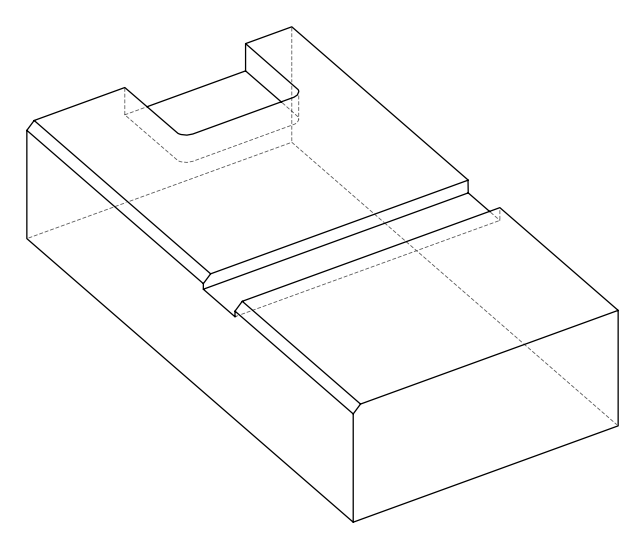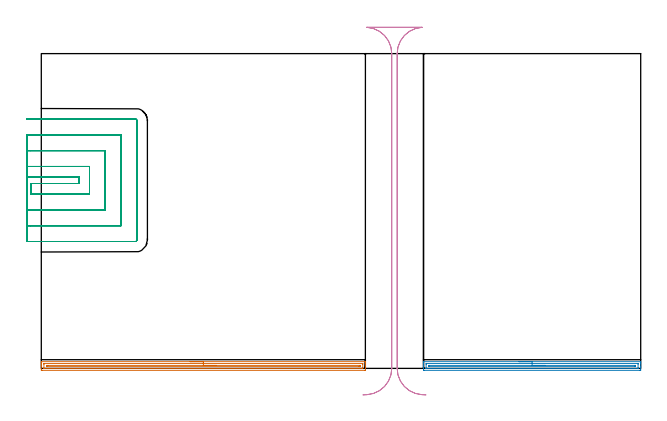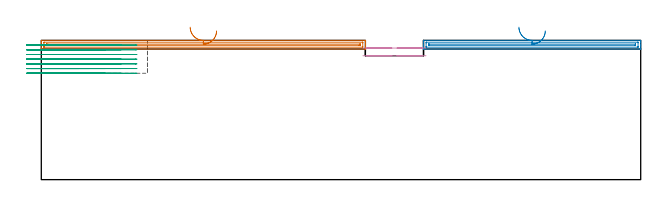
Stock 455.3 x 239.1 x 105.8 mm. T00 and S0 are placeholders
(PLAN: 4 operations, 2 tool changes, 29.7 min)
(1 AREA_MILL | FG_CHAMFER_SURFACE | UGT0205_001 | 6.08 min | 5445 mm3)
(2 AREA_MILL_1 | FG_CHAMFER_SURFACE_1 | UGT0205_001 | 4.13 min | 3692 mm3)
(3 MILL_SLOT | SLOT_PARTIAL_RECTANGULAR | UGT0201_008 | Follow Part, ap 4, ae 75% | 16.89 min | 218784 mm3)
(4 MILL_RECTANGULAR_SLOT | SLOT_RECTANGULAR | UGT0201_019 | Follow Part, ap 10, ae 75% | 2.62 min | 123421 mm3)
(TOOL UGT0205_001 | Chamfer Mill 20 x 3 x 45 deg. | D20 FL50 Z2)
(TOOL UGT0201_008 | End Mill 16 mm | D16 FL32 Z4)
(TOOL UGT0201_019 | End mill 40 mm | D40 FL63 Z6)
(OP 1 AREA_MILL)
G17 G21 G94 G90
T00 M6
G54
G17 G0 G90 X113.1 Y5.1 S1061 M3
G43 Z115.8 H0
G94 G1 X113.138 Z114.928 F250.
X113.252 Z114.063
X113.441 Z113.212
X113.703 Z112.38
X114.037 Z111.574
X114.44 Z110.8
X114.908 Z110.064
X115.44 Z109.372
X116.029 Z108.729
X116.672 Z108.139
X117.364 Z107.608
X118.1 Z107.14
X118.874 Z106.737
X119.68 Z106.403
X120.512 Z106.141
X121.363 Z105.952
X122.228 Z105.838
X123.1 Z105.8
X246.02
X246.19 Y5.097 Z105.788
X246.193 Y5.033 Z105.725
X246.2 Y4.602 Z105.302
Y4.305 Z105.005
Y3.587 Z104.282
Y2.334 Z103.031
Y0.906 Z101.602
Y0.28 Z100.976
Y-0.613 Z100.083
X246.198 Y-0.88 Z99.816
X246.193 Y-1.491 Z99.206
X246.187 Y-1.494 Z99.204
X245.573 Y-1.5 Z99.2
X0.627
X0.013 Y-1.494 Z99.203
X0.007 Y-1.492 Z99.206
X0. Y-0.88 Z99.816
Y1.8 Z102.495
Y3.228 Z103.924
Y3.587 Z104.282
Y4.305 Z105.005
Y4.602 Z105.302
X0.007 Y5.033 Z105.725
X0.01 Y5.097 Z105.788
X0.18 Y5.1 Z105.8
X123.1
Y3.686 Z104.386
X243.884 Y3.685 Z104.385
X244.082 Y3.68 Z104.38
X244.191 Y3.676 Z104.376
X244.195 Y3.646 Z104.346
X244.198 Y3.587 Z104.287
X244.2 Y3.173 Z103.873
X244.199 Y0.494 Z101.194
X244.19 Y0.013 Z100.713
X244.172 Y-0.079 Z100.621
X243.983 Y-0.084 Z100.616
X243.884 Y-0.085 Z100.615
X2.316
X2.118 Y-0.081 Z100.62
X2.009 Y-0.076 Z100.624
X2.005 Y-0.046 Z100.654
X2.002 Y0.013 Z100.713
X2. Y0.427 Z101.127
X2.001 Y3.106 Z103.806
X2.01 Y3.587 Z104.287
X2.028 Y3.679 Z104.379
X2.217 Y3.684 Z104.384
X2.316 Y3.685 Z104.385
X123.1 Y3.686 Z104.386
Y2.271 Z102.971
X241.997
X242.155 Y2.27 Z102.97
X242.181 Y2.268 Z102.968
X242.187 Y2.266 Z102.966
X242.192 Y2.245 Z102.945
X242.197 Y2.137 Z102.837
X242.199 Y2.002 Z102.702
X242.2 Y1.8 Z102.5
X242.199 Y1.598 Z102.298
X242.193 Y1.395 Z102.095
X242.19 Y1.342 Z102.042
X242.171 Y1.335 Z102.035
X242.115 Y1.332 Z102.032
X241.997 Y1.33 Z102.03
X241.575 Y1.329 Z102.029
X241.104 Y1.328 Z102.028
X4.202 Y1.329 Z102.029
X4.045 Y1.33 Z102.03
X4.019 Y1.332 Z102.032
X4.013 Y1.334 Z102.034
X4.008 Y1.355 Z102.055
X4.003 Y1.463 Z102.163
X4.001 Y1.598 Z102.298
X4. Y1.8 Z102.5
X4.001 Y2.002 Z102.702
X4.007 Y2.204 Z102.904
X4.01 Y2.258 Z102.958
X4.029 Y2.265 Z102.965
X4.085 Y2.268 Z102.968
X4.202 Y2.27 Z102.97
X4.625 Y2.271 Z102.971
X5.096
X123.1
X123.972 Z103.009
X124.836 Z103.123
X125.688 Z103.312
X126.52 Z103.575
X127.326 Z103.908
X128.1 Z104.311
X128.836 Z104.78
X129.528 Z105.311
X130.171 Z105.9
X130.76 Z106.544
X131.291 Z107.236
X131.76 Z107.971
X132.163 Z108.745
X132.497 Z109.551
X132.759 Z110.383
X132.948 Z111.235
X133.062 Z112.1
X133.1 Z112.971
G0 Z115.8
M5
M2
(OP 2 AREA_MILL_1)
G17 G21 G94 G90
T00 M6
G54
G17 G0 G90 X362.8 Y5.1 S1061 M3
G43 Z115.8 H0
G94 G1 X362.838 Z114.928 F250.
X362.952 Z114.063
X363.141 Z113.212
X363.403 Z112.38
X363.737 Z111.574
X364.14 Z110.8
X364.608 Z110.064
X365.14 Z109.372
X365.729 Z108.729
X366.372 Z108.139
X367.064 Z107.608
X367.8 Z107.14
X368.574 Z106.737
X369.38 Z106.403
X370.212 Z106.141
X371.063 Z105.952
X371.928 Z105.838
X372.8 Z105.8
X455.168
X455.29 Y5.097 Z105.788
X455.293 Y5.051 Z105.743
X455.3 Y4.732 Z105.43
Y4.118 Z104.817
Y3.587 Z104.282
Y1.534 Z102.232
Y0.907 Z101.601
X455.299 Y-0.88 Z99.815
X455.297 Y-1.457 Z99.239
X455.293 Y-1.491 Z99.205
X454.722 Y-1.5 Z99.2
X291.023 Y-1.499 Z99.201
X290.878
X290.307 Y-1.491 Z99.205
X290.303 Y-1.457 Z99.239
X290.3 Y-0.88 Z99.815
Y-0.566 Z100.129
Y0.907 Z101.601
Y1.534 Z102.232
Y1.8 Z102.497
Y3.587 Z104.282
Y4.118 Z104.817
Y4.732 Z105.431
X290.307 Y5.051 Z105.743
X290.31 Y5.097 Z105.788
X290.432 Y5.1 Z105.8
X372.8
Y3.686 Z104.386
X452.941 Y3.685 Z104.385
X453.04 Y3.684 Z104.384
X453.236 Y3.68 Z104.38
X453.286 Y3.679 Z104.379
X453.29 Y3.668 Z104.368
X453.295 Y3.638 Z104.338
X453.298 Y3.587 Z104.287
X453.3 Y3.227 Z103.927
X453.299 Y0.548 Z101.248
X453.292 Y0.013 Z100.713
X453.29 Y-0.07 Z100.63
X453.138 Y-0.08 Z100.62
X453.038 Y-0.084 Z100.616
X452.941 Y-0.085 Z100.615
X292.658 Y-0.086 Z100.614
X292.56 Y-0.085 Z100.615
X292.363 Y-0.081 Z100.619
X292.314 Y-0.079 Z100.621
X292.31 Y-0.068 Z100.632
X292.305 Y-0.038 Z100.662
X292.302 Y0.013 Z100.713
X292.3 Y0.373 Z101.073
X292.301 Y3.052 Z103.752
X292.308 Y3.587 Z104.287
X292.31 Y3.67 Z104.37
X292.462 Y3.679 Z104.379
X292.562 Y3.684 Z104.384
X292.658 Y3.685 Z104.385
X372.8 Y3.686 Z104.386
Y2.271 Z102.971
X451.161
X451.228 Y2.27 Z102.97
X451.268 Y2.267 Z102.967
X451.283 Y2.266 Z102.966
X451.29 Y2.219 Z102.919
X451.297 Y1.94 Z102.64
X451.299 Y1.8 Z102.5
X451.3 Y1.66 Z102.36
X451.299 Y1.52 Z102.22
X451.296 Y1.427 Z102.127
X451.29 Y1.353 Z102.053
X451.284 Y1.334 Z102.034
X451.276 Y1.333 Z102.033
X451.161 Y1.331 Z102.031
X450.74 Y1.329 Z102.029
X294.439
X294.372 Y1.33 Z102.03
X294.332 Y1.332 Z102.032
X294.317 Y1.334 Z102.034
X294.31 Y1.381 Z102.081
X294.303 Y1.66 Z102.36
X294.301 Y1.8 Z102.5
X294.3 Y1.94 Z102.64
X294.301 Y2.08 Z102.78
X294.304 Y2.173 Z102.873
X294.31 Y2.246 Z102.946
X294.316 Y2.266 Z102.966
X294.323 Y2.267 Z102.967
X294.439 Y2.269 Z102.969
X294.86 Y2.271 Z102.971
X372.8
X373.672 Z103.009
X374.536 Z103.123
X375.388 Z103.312
X376.22 Z103.574
X377.026 Z103.908
X377.8 Z104.311
X378.536 Z104.78
X379.228 Z105.311
X379.871 Z105.9
X380.46 Z106.544
X380.991 Z107.236
X381.46 Z107.971
X381.863 Z108.745
X382.197 Z109.551
X382.459 Z110.383
X382.648 Z111.235
X382.762 Z112.1
X382.8 Z112.971
G0 Z115.8
M5
M2
(OP 3 MILL_SLOT)
G17 G21 G94 G90
T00 M6
G54
G17 G0 G90 X-11. Y145.4 S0 M3
G43 Z115.8 H0
Z102.229
G94 G1 X-8. F250.
X28.6 F500.
Y140.4
X-8.
Y132.4
X36.6
Y153.4
X-8.
X-11. F250.
Y120.4
X-8.
X48.6 F500.
Y165.4
X-8.
X-11. F250.
Y108.4
X-8.
X60.6 F500.
Y177.4
X-8.
X-11. F250.
Y96.4
X-8.
X71.5 F500.
G3 X72.6 Y97.5 R1.1
G1 Y188.3
G3 X71.5 Y189.4 R1.1
G1 X-8.
X-11. F250.
G0 Y145.4 Z98.657
G1 X-8.
X28.6 F500.
Y140.4
X-8.
Y132.4
X36.6
Y153.4
X-8.
X-11. F250.
Y120.4
X-8.
X48.6 F500.
Y165.4
X-8.
X-11. F250.
Y108.4
X-8.
X60.6 F500.
Y177.4
X-8.
X-11. F250.
Y96.4
X-8.
X71.5 F500.
G3 X72.6 Y97.5 R1.1
G1 Y188.3
G3 X71.5 Y189.4 R1.1
G1 X-8.
X-11. F250.
G0 Y145.4 Z95.086
G1 X-8.
X28.6 F500.
Y140.4
X-8.
Y132.4
X36.6
Y153.4
X-8.
X-11. F250.
Y120.4
X-8.
X48.6 F500.
Y165.4
X-8.
X-11. F250.
Y108.4
X-8.
X60.6 F500.
Y177.4
X-8.
X-11. F250.
Y96.4
X-8.
X71.5 F500.
G3 X72.6 Y97.5 R1.1
G1 Y188.3
G3 X71.5 Y189.4 R1.1
G1 X-8.
X-11. F250.
G0 Y145.4 Z91.514
G1 X-8.
X28.6 F500.
Y140.4
X-8.
Y132.4
X36.6
Y153.4
X-8.
X-11. F250.
Y120.4
X-8.
X48.6 F500.
Y165.4
X-8.
X-11. F250.
Y108.4
X-8.
X60.6 F500.
Y177.4
X-8.
X-11. F250.
Y96.4
X-8.
X71.5 F500.
G3 X72.6 Y97.5 R1.1
G1 Y188.3
G3 X71.5 Y189.4 R1.1
G1 X-8.
X-11. F250.
G0 Y145.4 Z87.943
G1 X-8.
X28.6 F500.
Y140.4
X-8.
Y132.4
X36.6
Y153.4
X-8.
X-11. F250.
Y120.4
X-8.
X48.6 F500.
Y165.4
X-8.
X-11. F250.
Y108.4
X-8.
X60.6 F500.
Y177.4
X-8.
X-11. F250.
Y96.4
X-8.
X71.5 F500.
G3 X72.6 Y97.5 R1.1
G1 Y188.3
G3 X71.5 Y189.4 R1.1
G1 X-8.
X-11. F250.
G0 Y145.4 Z84.371
G1 X-8.
X28.6 F500.
Y140.4
X-8.
Y132.4
X36.6
Y153.4
X-8.
X-11. F250.
Y120.4
X-8.
X48.6 F500.
Y165.4
X-8.
X-11. F250.
Y108.4
X-8.
X60.6 F500.
Y177.4
X-8.
X-11. F250.
Y96.4
X-8.
X71.5 F500.
G3 X72.6 Y97.5 R1.1
G1 Y188.3
G3 X71.5 Y189.4 R1.1
G1 X-8.
X-11. F250.
G0 Y145.4 Z80.8
G1 X-8.
X28.6 F500.
Y140.4
X-8.
Y132.4
X36.6
Y153.4
X-8.
X-11. F250.
Y120.4
X-8.
X48.6 F500.
Y165.4
X-8.
X-11. F250.
Y108.4
X-8.
X60.6 F500.
Y177.4
X-8.
X-11. F250.
Y96.4
X-8.
X71.5 F500.
G3 X72.6 Y97.5 R1.1
G1 Y188.3
G3 X71.5 Y189.4 R1.1
G1 X-8.
X-11. F250.
G0 Z115.8
M5
M2
(OP 4 MILL_RECTANGULAR_SLOT)
G17 G21 G94 G90
T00 M6
G54
G17 G0 G90 X292.078 Y-20.145 S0 M3
G43 Z115.8 H0
Z99.95
G94 G1 X289.083 Y-19.963 F250.
G2 X270.3 Y0. R20. F500.
G1 Y239.1
G2 X289.205 Y259.07 R20.
G1 Y259.1
X247.295
Y259.07
G2 X266.2 Y239.1 R20.
G1 Y0.
G2 X247.412 Y-19.963 R20.
G1 X244.417 Y-20.145 F250.
G0 X292.2 Y-20.134 Z94.1
G1 X289.205 Y-19.97
G2 X270.3 Y0. R20. F500.
G1 Y239.1
G2 X289.205 Y259.07 R20.
G1 Y259.1
X247.295
Y259.07
G2 X266.2 Y239.1 R20.
G1 Y0.
G2 X247.295 Y-19.97 R20.
G1 X244.3 Y-20.134 F250.
G0 Z115.8
M5
M2
